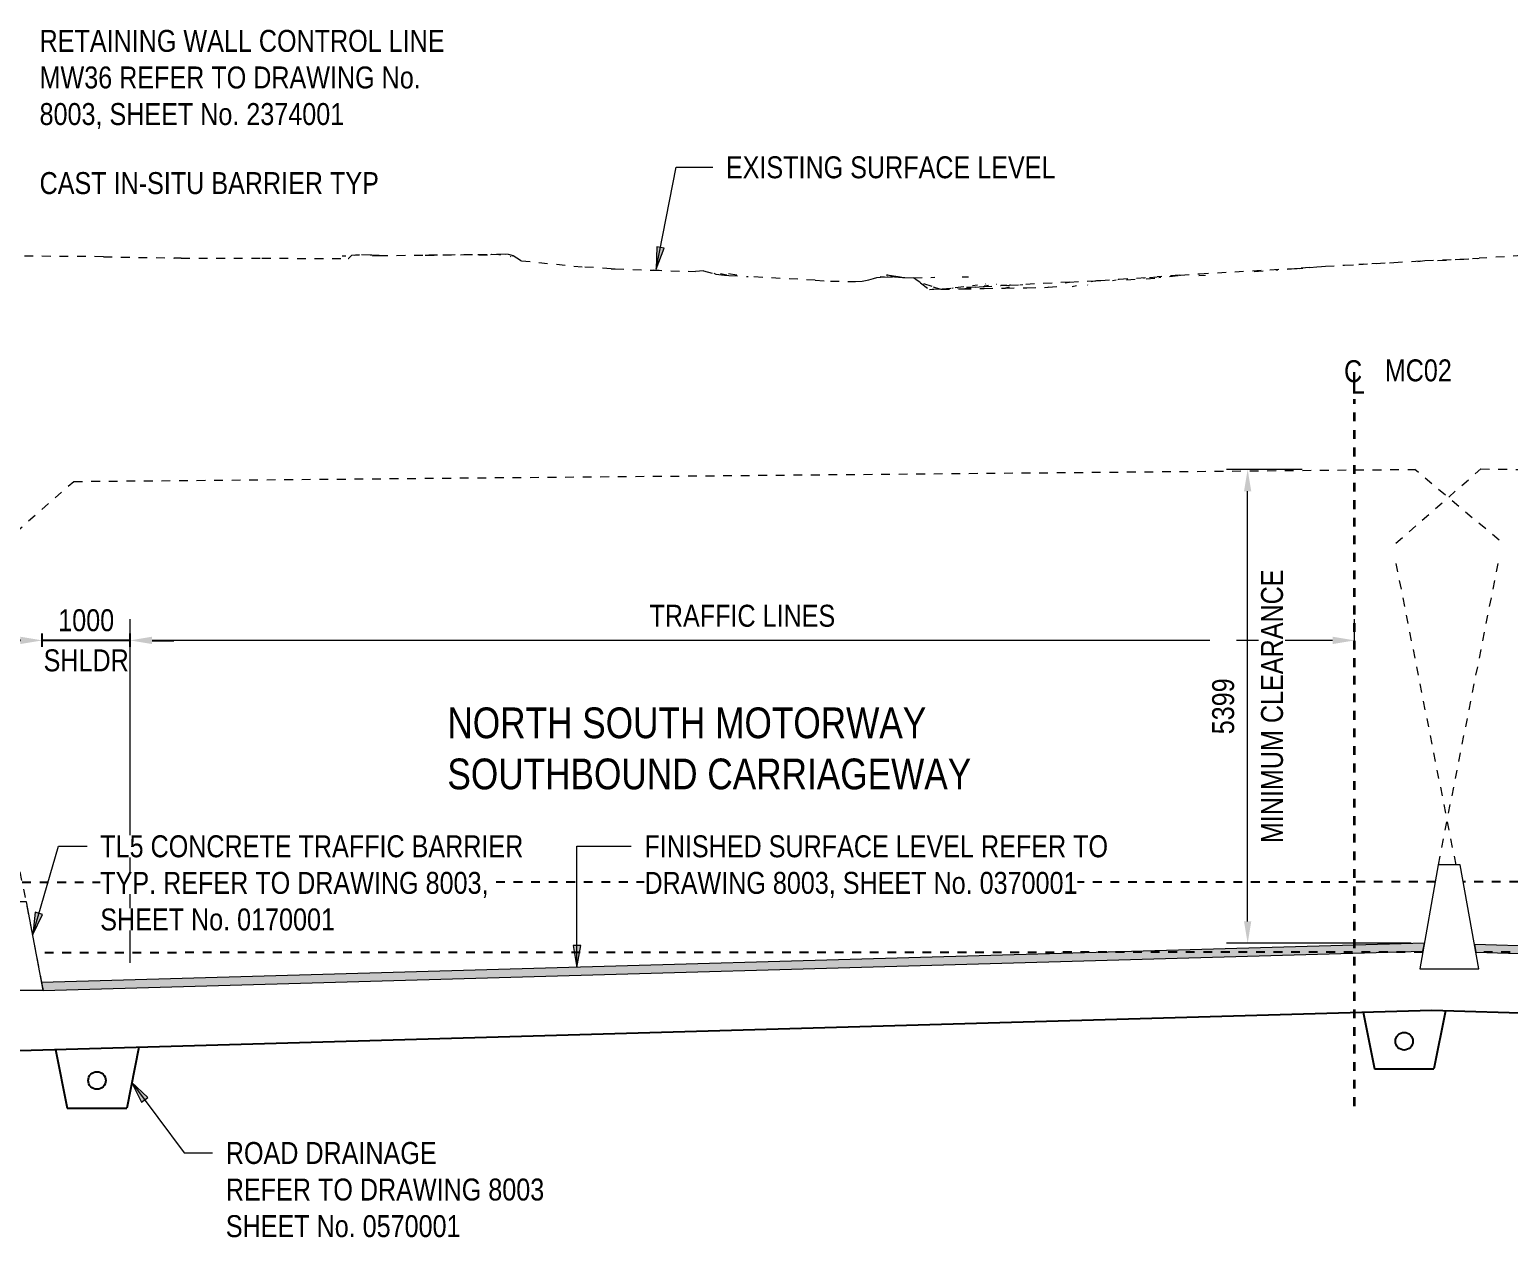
# Model space of a CAD drawing. Header units: metres. Extents: x 0.7 to 57.3, y 3.4 to 27.5.
# Drawn here: x 15.42 to 32.27, y 10.83 to 24.59 of the extents above; entities that cross this region are included whole.
import ezdxf

# ---------------------------------------------------------------- set-up
doc = ezdxf.new("R2010")
doc.units = ezdxf.units.M
for name, pattern in [('Dash - Tight', [0.0045, 0.003, -0.0015]), ('Dash dot', [0.015875, 0.00635, -0.004763, 0, -0.004763]), ('JacobsCenter', [0.015, 0.009, -0.0015, 0.003, -0.0015]), ('JacobsDash', [0.0045, 0.003, -0.0015])]:
    doc.linetypes.add(name, pattern=pattern)
doc.layers.get('Defpoints').update_dxf_attribs({"color": 41})
for name, color, linetype, lineweight in [('A-ANNO-DIMS', 7, 'Continuous', 9), ('A-ANNO-NOTE', 7, 'Continuous', 9), ('A-DETL', 7, 'Continuous', 13), ('A-DETL-GENF', 7, 'Continuous', 9), ('C-TOPO', 7, 'Continuous', 9), ('G-ANNO-TEXT', 7, 'Continuous', 9)]:
    doc.layers.add(name, color=color, linetype=linetype, lineweight=lineweight)
doc.styles.add('Arial Narrow_2', font='ARIALN.TTF', dxfattribs={"height": 0.25})
doc.styles.add('Arial Narrow_3', font='ARIALN.TTF', dxfattribs={"height": 0.35})
doc.dimstyles.new('Dimension_Standard_O__mm_', dxfattribs={"dimscale": 0.3048, "dimtxt": 0.255858, "dimasz": 0.82021, "dimexe": 0.787402, "dimexo": 0.492126, "dimgap": 0.492126, "dimtad": 1, "dimdec": 0, "dimlfac": 1000, "dimzin": 0, "dimdsep": 46, "dimtxsty": 'Arial Narrow_2', "dimsah": 1, "dimcen": 0.09, "dimaunit": 1, "dimadec": 4, "dimazin": 0, "dimtfac": 1, "dimtdec": 4, "dimtix": 1, "dimtmove": 0, "dimatfit": 3, "dimfxl": 1, "dimtvp": 1, "dimtfill": 1, "dimtolj": 1, "dimtzin": 0, "dimlwd": 18, "dimlwe": 18, "dimarcsym": 2})
doc.dimstyles.new('Dimension_Standard_O_REO', dxfattribs={"dimscale": 0.3048, "dimtxt": 0.255858, "dimasz": 0.82021, "dimexe": 0.984252, "dimexo": 0.0625, "dimgap": 0.328084, "dimtad": 1, "dimdec": 0, "dimlfac": 1000, "dimzin": 0, "dimdsep": 46, "dimtxsty": 'Arial Narrow_2', "dimsah": 1, "dimcen": 0.09, "dimaunit": 1, "dimadec": 4, "dimazin": 0, "dimtfac": 1, "dimtdec": 4, "dimtix": 1, "dimtmove": 0, "dimatfit": 3, "dimfxl": 0.984252, "dimfxlon": 1, "dimtvp": 1, "dimtfill": 1, "dimtolj": 1, "dimtzin": 0, "dimlwd": 25, "dimlwe": 25, "dimarcsym": 2})

# ---------------------------------------------------------------- blocks, each defined once
blk = doc.blocks.new('T2DPAA-T2D-PWA-HY-M3D-100001_GroundWaterSurface_rvt-1-DRG-2873025 - SECTION 3')
at = {"layer": 'C-TOPO', "color": 36, "linetype": 'Dash dot', "lineweight": 25, "true_color": 0x804000}
for p, q in [((-526.943, 14.877), (-544.946, 14.87)), ((-501.598, 14.888), (-526.623, 14.877))]:
    blk.add_line(p, q, dxfattribs=at)
at = {"layer": 'C-TOPO', "color": 53, "linetype": 'Dash dot', "lineweight": 25, "true_color": 0xc8c33c}
for p, q in [((-527.085, 14.077), (-542.884, 14.071)), ((-511.09, 14.084), (-526.48, 14.077))]:
    blk.add_line(p, q, dxfattribs=at)
blk = doc.blocks.new('T2DPAA-T2D-PWA-SU-M3D-000101_dwg-40820706-DRG-2873025 - SECTION 3')
at = {"color": 9, "linetype": 'Dash - Tight', "lineweight": 18, "true_color": 0xc0c0c0}
for p, q in [((-542.117, 22), (-544.513, 22.015)), ((-542.117, 22), (-541.309, 21.985)), ((-541.231, 21.984), (-541.309, 21.985)), ((-541.231, 21.984), (-540.311, 21.982)), ((-540.311, 21.982), (-539.327, 21.98)), ((-539.396, 22.008), (-539.354, 22.01)), ((-539.327, 21.98), (-539.326, 21.981)), ((-539.326, 21.981), (-539.292, 22.012)), ((-539.292, 22.012), (-539.289, 22.015)), ((-539.199, 22.022), (-539.289, 22.015)), ((-539.257, 22.019), (-539.199, 22.022)), ((-539.078, 22.016), (-539.199, 22.022)), ((-539.076, 22.016), (-539.078, 22.016)), ((-539.059, 22.016), (-539.076, 22.016)), ((-538.976, 22.013), (-539.059, 22.016)), ((-539.052, 22.01), (-538.976, 22.013)), ((-538.976, 22.013), (-538.45, 22.018)), ((-538.45, 22.018), (-537.692, 22.027)), ((-537.911, 22.02), (-538.45, 22.018)), ((-537.841, 22.02), (-537.66, 22.024)), ((-537.829, 22.021), (-537.771, 22.023)), ((-537.702, 22.026), (-537.692, 22.027)), ((-537.692, 22.027), (-537.589, 22.025)), ((-537.633, 22.032), (-537.504, 22.03)), ((-537.612, 22.025), (-537.589, 22.025)), ((-537.504, 22.03), (-537.589, 22.025)), ((-537.504, 22.03), (-537.489, 22.026)), ((-537.489, 22.026), (-537.449, 22.015)), ((-537.479, 22.003), (-537.47, 22.007)), ((-537.459, 22.011), (-537.449, 22.015)), ((-537.449, 22.015), (-537.354, 21.954)), ((-537.365, 21.957), (-537.354, 21.954)), ((-537.354, 21.954), (-536.662, 21.884)), ((-527.975, 21.903), (-527.814, 21.912)), ((-527.814, 21.912), (-527.061, 21.956)), ((-527.804, 21.912), (-527.814, 21.912)), ((-527.366, 21.932), (-527.799, 21.912)), ((-527.142, 21.945), (-527.061, 21.956)), ((-527.061, 21.956), (-526.442, 21.982)), ((-526.916, 21.955), (-526.442, 21.982)), ((-525.356, 22.048), (-526.442, 21.982)), ((-536.332, 21.862), (-536.662, 21.884)), ((-536.331, 21.862), (-536.332, 21.862)), ((-536.331, 21.862), (-536.286, 21.861)), ((-536.286, 21.861), (-535.853, 21.845)), ((-535.853, 21.845), (-535.371, 21.831)), ((-535.785, 21.844), (-535.853, 21.845)), ((-535.279, 21.84), (-535.371, 21.831)), ((-535.277, 21.841), (-535.279, 21.84)), ((-535.279, 21.84), (-535.139, 21.8)), ((-535.162, 21.811), (-535.139, 21.8)), ((-535.139, 21.8), (-535.036, 21.79)), ((-535.087, 21.81), (-535.015, 21.792)), ((-535.036, 21.79), (-534.991, 21.786)), ((-534.995, 21.81), (-534.902, 21.794)), ((-534.991, 21.786), (-534.772, 21.773)), ((-534.006, 21.732), (-534.772, 21.773)), ((-533.435, 21.729), (-533.397, 21.737)), ((-533.397, 21.737), (-533.37, 21.745)), ((-533.37, 21.745), (-533.343, 21.753)), ((-533.343, 21.753), (-533.307, 21.764)), ((-533.307, 21.764), (-533.218, 21.77)), ((-533.267, 21.775), (-533.218, 21.77)), ((-533.218, 21.77), (-533.132, 21.767)), ((-533.2, 21.795), (-533.181, 21.79)), ((-533.188, 21.795), (-533.175, 21.793)), ((-533.187, 21.771), (-533.176, 21.77)), ((-533.174, 21.788), (-533.118, 21.773)), ((-533.16, 21.791), (-533.064, 21.775)), ((-533.104, 21.769), (-533.132, 21.767)), ((-533.117, 21.773), (-533.104, 21.769)), ((-533.104, 21.769), (-533.012, 21.764)), ((-533.062, 21.775), (-532.999, 21.764)), ((-533.012, 21.764), (-532.987, 21.762)), ((-532.999, 21.764), (-532.988, 21.763)), ((-532.987, 21.762), (-532.889, 21.76)), ((-532.889, 21.76), (-532.643, 21.765)), ((-532.875, 21.751), (-532.889, 21.76)), ((-532.856, 21.737), (-532.875, 21.751)), ((-532.817, 21.709), (-532.856, 21.737)), ((-532.334, 21.771), (-532.26, 21.772)), ((-530.753, 21.73), (-530.556, 21.744)), ((-530.62, 21.728), (-530.578, 21.738)), ((-530.56, 21.742), (-530.546, 21.745)), ((-530.556, 21.744), (-530.545, 21.745)), ((-530.545, 21.745), (-530.11, 21.77)), ((-530.462, 21.736), (-530.261, 21.755)), ((-530.238, 21.746), (-530.095, 21.762)), ((-530.197, 21.762), (-530.11, 21.77)), ((-529.858, 21.788), (-530.11, 21.77)), ((-530.093, 21.762), (-530.07, 21.765)), ((-529.971, 21.775), (-529.858, 21.788)), ((-529.858, 21.788), (-529.847, 21.788)), ((-529.847, 21.788), (-529.625, 21.806)), ((-529.635, 21.784), (-529.559, 21.789)), ((-529.625, 21.806), (-528.478, 21.87)), ((-529.005, 21.831), (-528.817, 21.845)), ((-528.758, 21.849), (-528.735, 21.851)), ((-528.629, 21.859), (-528.478, 21.87)), ((-528.615, 21.86), (-528.475, 21.87)), ((-528.546, 21.864), (-528.459, 21.871)), ((-528.491, 21.867), (-528.451, 21.871)), ((-528.371, 21.878), (-528.478, 21.87)), ((-528.371, 21.878), (-528.292, 21.884)), ((-528.292, 21.884), (-528.237, 21.888)), ((-528.237, 21.888), (-528.194, 21.891)), ((-528.194, 21.891), (-527.975, 21.903)), ((-534.006, 21.732), (-533.834, 21.723)), ((-533.834, 21.723), (-533.547, 21.717)), ((-533.547, 21.717), (-533.472, 21.722)), ((-533.472, 21.722), (-533.435, 21.729)), ((-532.817, 21.709), (-532.807, 21.702)), ((-532.807, 21.702), (-532.705, 21.627)), ((-532.775, 21.695), (-532.666, 21.659)), ((-532.705, 21.627), (-532.562, 21.635)), ((-532.576, 21.629), (-532.705, 21.627)), ((-532.663, 21.658), (-532.59, 21.634)), ((-532.576, 21.629), (-532.394, 21.643)), ((-532.576, 21.629), (-532.562, 21.635)), ((-532.576, 21.629), (-532.33, 21.633)), ((-532.562, 21.635), (-532.394, 21.643)), ((-532.452, 21.643), (-532.435, 21.645)), ((-532.414, 21.648), (-532.158, 21.678)), ((-532.183, 21.654), (-532.394, 21.643)), ((-532.33, 21.633), (-532.183, 21.654)), ((-532.33, 21.633), (-532.084, 21.638)), ((-532.183, 21.654), (-532.094, 21.659)), ((-532.094, 21.659), (-531.892, 21.67)), ((-532.084, 21.638), (-532.087, 21.644)), ((-532.084, 21.638), (-531.839, 21.642)), ((-532.081, 21.667), (-532.073, 21.668)), ((-532.072, 21.669), (-532.032, 21.674)), ((-532.067, 21.688), (-532.065, 21.689)), ((-531.946, 21.686), (-531.942, 21.687)), ((-531.825, 21.673), (-531.892, 21.67)), ((-531.797, 21.652), (-531.839, 21.642)), ((-531.839, 21.642), (-531.595, 21.646)), ((-531.825, 21.673), (-531.792, 21.675)), ((-531.792, 21.675), (-531.676, 21.68)), ((-531.783, 21.675), (-531.792, 21.675)), ((-531.676, 21.68), (-531.642, 21.682)), ((-531.109, 21.71), (-531.642, 21.682)), ((-531.595, 21.646), (-531.352, 21.651)), ((-531.352, 21.651), (-531.237, 21.663)), ((-531.352, 21.651), (-531.344, 21.658)), ((-531.161, 21.703), (-531.109, 21.71)), ((-531.109, 21.71), (-530.803, 21.727)), ((-531.079, 21.662), (-531.032, 21.673)), ((-530.901, 21.676), (-530.906, 21.679)), ((-530.862, 21.717), (-530.803, 21.727)), ((-530.803, 21.727), (-530.753, 21.73))]:
    blk.add_line(p, q, dxfattribs=at)
blk = doc.blocks.new('T2DPAA-T2D-PWA-SU-M3D-000100_SurveySurface_rvt-1-DRG-2873025 - SECTION 3')
at = {"color": 9, "linetype": 'Dash - Tight', "lineweight": 18, "true_color": 0xc0c0c0}
blk.add_blockref('T2DPAA-T2D-PWA-SU-M3D-000101_dwg-40820706-DRG-2873025 - SECTION 3', (0, 0), dxfattribs=at)
blk = doc.blocks.new('Detail-Civil Barrier - TL4 920H-8084436-DRG-2873025 - SECTION 3')
at = {"layer": 'A-DETL-GENF'}
for p, q in [((-543.244, 14.65), (-543.434, 13.645)), ((-542.994, 14.65), (-543.244, 14.65)), ((-542.804, 13.645), (-542.994, 14.65)), ((-543.434, 13.645), (-542.804, 13.645))]:
    blk.add_line(p, q, dxfattribs=at)
blk = doc.blocks.new('Detail-Civil Barrier - TL5 1100H-8175071-DRG-2873025 - SECTION 3')
at = {"layer": 'A-DETL-GENF'}
for p, q in [((-526.908, 15.073), (-527.119, 13.888)), ((-526.658, 15.073), (-526.908, 15.073)), ((-526.447, 13.888), (-526.658, 15.073)), ((-527.119, 13.888), (-526.447, 13.888))]:
    blk.add_line(p, q, dxfattribs=at)
blk = doc.blocks.new('CS_Annot_Centreline Symbol1 - CS_Annot_Centreline Symbol-5070896-DRG-2873025 - SECTION 3')
at = {"layer": 'A-ANNO-NOTE', "char_height": 0.25, "attachment_point": 1, "style": 'Arial Narrow_2'}
for s, insert, width in [('C  ', (-508.708, 24.688), 0.44093), ('L', (-508.63, 24.555), 0.1924)]:
    blk.add_mtext(s, dxfattribs=dict(at, insert=insert, width=width))
blk = doc.blocks.new('DIMBLOCK1-DRG-2873025 - SECTION 3')
at = {"layer": 'A-ANNO-DIMS', "color": 0, "lineweight": 25, "transparency": 16777216}
for p, q in [((15.566, 17.348), (15.566, 17.929)), ((16.566, 17.348), (16.566, 17.929)), ((15.316, 17.629), (15.066, 17.629)), ((16.566, 17.629), (15.566, 17.629)), ((16.816, 17.629), (17.066, 17.629))]:
    blk.add_line(p, q, dxfattribs=at)
at = {"layer": 'A-ANNO-DIMS', "color": 0, "transparency": 16777216}
for points in [[(15.316, 17.671), (15.316, 17.587), (15.566, 17.629)], [(16.816, 17.671), (16.816, 17.587), (16.566, 17.629)]]:
    blk.add_solid(points, dxfattribs=at)
at = {"layer": 'A-ANNO-DIMS', "color": 0, "lineweight": 25, "transparency": 16777216, "char_height": 0.25, "width": 1.16476, "attachment_point": 5, "style": 'Arial Narrow_2', "bg_fill": 3, "box_fill_scale": 1.1, "bg_fill_color": 256, "bg_fill_true_color": 13158600, "bg_fill_transparency": 0}
for s, insert in [('\\A1;1000', (16.066, 17.857)), ('\\A1;SHLDR', (16.066, 17.4))]:
    blk.add_mtext(s, dxfattribs=dict(at, insert=insert))
at = {"layer": 'Defpoints', "color": 0, "transparency": 16777216}
for p in [(15.566, 17.629), (15.566, 17.329), (16.566, 17.329)]:
    blk.add_point(p, dxfattribs=at)
blk = doc.blocks.new('DIMBLOCK2-DRG-2873025 - SECTION 3')
at = {"layer": 'A-ANNO-DIMS', "color": 0, "lineweight": 18, "transparency": 16777216}
for p, q in [((16.566, 13.957), (16.566, 17.869)), ((30.517, 17.602), (30.517, 17.869)), ((30.267, 17.629), (16.816, 17.629))]:
    blk.add_line(p, q, dxfattribs=at)
at = {"layer": 'A-ANNO-DIMS', "color": 0, "transparency": 16777216}
for points in [[(16.816, 17.671), (16.816, 17.587), (16.566, 17.629)], [(30.267, 17.671), (30.267, 17.587), (30.517, 17.629)]]:
    blk.add_solid(points, dxfattribs=at)
at = {"layer": 'Defpoints', "color": 0, "transparency": 16777216}
for p in [(16.566, 17.629), (30.517, 17.452), (16.566, 13.807)]:
    blk.add_point(p, dxfattribs=at)
at = {"layer": 'A-ANNO-DIMS', "color": 0, "lineweight": 18, "transparency": 16777216, "insert": (23.542, 17.908), "char_height": 0.25, "width": 2.54396, "attachment_point": 5, "style": 'Arial Narrow_2', "bg_fill": 3, "box_fill_scale": 1.1, "bg_fill_color": 256, "bg_fill_true_color": 13158600, "bg_fill_transparency": 0}
blk.add_mtext('\\A1;TRAFFIC LINES', dxfattribs=at)
blk = doc.blocks.new('DIMBLOCK5-DRG-2873025 - SECTION 3')
at = {"layer": 'A-ANNO-DIMS', "color": 0, "lineweight": 18, "transparency": 16777216}
for p, q in [((29.921, 19.577), (29.059, 19.577)), ((29.299, 14.428), (29.299, 19.327)), ((31.162, 14.178), (29.059, 14.178))]:
    blk.add_line(p, q, dxfattribs=at)
at = {"layer": 'A-ANNO-DIMS', "color": 0, "transparency": 16777216}
for points in [[(29.257, 19.327), (29.34, 19.327), (29.299, 19.577)], [(29.257, 14.428), (29.34, 14.428), (29.299, 14.178)]]:
    blk.add_solid(points, dxfattribs=at)
at = {"layer": 'Defpoints', "color": 0, "transparency": 16777216}
for p in [(29.299, 19.577), (30.071, 19.577), (31.312, 14.178)]:
    blk.add_point(p, dxfattribs=at)
at = {"layer": 'A-ANNO-DIMS', "color": 0, "lineweight": 18, "transparency": 16777216, "char_height": 0.25, "width": 3.75258, "attachment_point": 5, "rotation": 90, "style": 'Arial Narrow_2', "bg_fill": 3, "box_fill_scale": 1.1, "bg_fill_color": 256, "bg_fill_true_color": 13158600, "bg_fill_transparency": 0}
for s, insert in [('\\A1;5399', (29.021, 16.878)), ('\\A1;MINIMUM CLEARANCE', (29.578, 16.878))]:
    blk.add_mtext(s, dxfattribs=dict(at, insert=insert))

msp = doc.modelspace()

# ---------------------------------------------------------------- hatches: boundary and pattern name
at = {"layer": 'A-DETL-GENF', "true_color": 0xffffff}
h = msp.add_hatch(color=7, dxfattribs=at)
h.paths.add_polyline_path([(47.1968, 13.6166), (47.2137, 13.7061), (31.8831, 14.1662), (31.8992, 14.0757), (44.2136, 13.7061)])
h.paths.add_polyline_path([(15.5761, 13.6404), (31.2958, 14.0878), (31.312, 14.1783), (15.5586, 13.7299), (15.5752, 13.6449)])
at = {"layer": 'G-ANNO-TEXT'}
for points in [[(22.5609, 21.8597), (22.6526, 22.0965), (22.5661, 22.1135)], [(15.457, 14.2799), (15.5698, 14.5073), (15.4852, 14.5322)], [(21.657, 13.904), (21.7011, 14.154), (21.6129, 14.154)], [(16.5831, 12.5969), (16.6967, 12.3699), (16.7675, 12.4225)]]:
    msp.add_hatch(color=256, dxfattribs=at).paths.add_polyline_path(points)

# ---------------------------------------------------------------- linework, layer by layer
at = {"layer": 'A-DETL', "linetype": 'JacobsCenter', "lineweight": 35}
msp.add_line((30.5166, 12.3247), (30.5166, 20.3766), dxfattribs=at)
at = {"layer": 'A-DETL', "linetype": 'JacobsDash', "lineweight": 9}
for p, q in [((15.9235, 19.4394), (31.2018, 19.5771)), ((31.9548, 19.5818), (46.8626, 19.4103)), ((14.6587, 18.3297), (15.9235, 19.4394)), ((14.6587, 18.3297), (15.5752, 13.6449))]:
    msp.add_line(p, q, dxfattribs=at)
at = {"layer": 'A-DETL', "linetype": 'JacobsDash', "lineweight": 18}
for p, q in [((30.9874, 18.7351), (31.9548, 19.5818)), ((32.1645, 18.77), (31.2018, 19.5771)), ((31.4714, 15.0733), (32.1645, 18.5628)), ((31.6735, 15.0733), (30.9874, 18.5279))]:
    msp.add_line(p, q, dxfattribs=at)
at = {"layer": 'A-DETL', "lineweight": 18}
for p, q in [((31.312, 14.1783), (15.5586, 13.7299)), ((31.2958, 14.0878), (31.312, 14.1783)), ((47.2137, 13.7061), (31.8831, 14.1662)), ((31.8831, 14.1662), (31.8992, 14.0757)), ((15.5761, 13.6404), (31.2958, 14.0878)), ((31.8992, 14.0757), (47.1968, 13.6166)), ((15.5586, 13.7299), (15.5761, 13.6404))]:
    msp.add_line(p, q, dxfattribs=at)
at = {"layer": 'A-DETL', "lineweight": 25}
for p, q in [((13.4334, 12.9041), (31.3984, 13.4154)), ((30.6141, 13.3931), (30.7425, 12.7469)), ((31.3984, 13.4154), (49.3156, 12.8777)), ((31.5538, 13.4108), (31.4219, 12.7469)), ((16.6669, 12.9962), (16.5286, 12.2999)), ((15.7163, 12.9691), (15.8492, 12.2999)), ((30.7425, 12.7469), (31.4219, 12.7469)), ((15.8492, 12.2999), (16.5286, 12.2999))]:
    msp.add_line(p, q, dxfattribs=at)
for centre in [(31.0817, 13.0626), (16.1884, 12.6157)]:
    msp.add_circle(centre, 0.1, dxfattribs=at)
at = {"layer": 'G-ANNO-TEXT'}
for p, q in [((22.5609, 21.8597), (22.7896, 23.0183)), ((22.7896, 23.0183), (23.2041, 23.0183)), ((22.5661, 22.1135), (22.5609, 21.8597)), ((22.5609, 21.8597), (22.6526, 22.0965)), ((22.6526, 22.0965), (22.5661, 22.1135)), ((15.457, 14.2799), (15.7519, 15.2834)), ((15.7519, 15.2834), (16.0763, 15.2834)), ((21.657, 15.2834), (22.2763, 15.2834)), ((21.657, 13.904), (21.657, 15.2834)), ((15.4852, 14.5322), (15.457, 14.2799)), ((15.457, 14.2799), (15.5698, 14.5073)), ((15.5698, 14.5073), (15.4852, 14.5322)), ((21.7011, 14.154), (21.6129, 14.154)), ((21.6129, 14.154), (21.657, 13.904)), ((21.657, 13.904), (21.7011, 14.154)), ((16.5831, 12.5969), (16.6967, 12.3699)), ((16.7675, 12.4225), (16.5831, 12.5969)), ((16.5831, 12.5969), (17.1822, 11.7898)), ((16.6967, 12.3699), (16.7675, 12.4225)), ((17.1822, 11.7898), (17.5067, 11.7898))]:
    msp.add_line(p, q, dxfattribs=at)

# ---------------------------------------------------------------- block references
at = {"lineweight": 5}
for name in ['T2DPAA-T2D-PWA-SU-M3D-000100_SurveySurface_rvt-1-DRG-2873025 - SECTION 3', 'T2DPAA-T2D-PWA-HY-M3D-100001_GroundWaterSurface_rvt-1-DRG-2873025 - SECTION 3']:
    msp.add_blockref(name, (558.3791, 0), dxfattribs=at)
at = {"layer": 'A-ANNO-NOTE'}
msp.add_blockref('CS_Annot_Centreline Symbol1 - CS_Annot_Centreline Symbol-5070896-DRG-2873025 - SECTION 3', (539.1052, -3.8673), dxfattribs=at)
at = {"layer": 'A-DETL-GENF'}
for name in ['Detail-Civil Barrier - TL5 1100H-8175071-DRG-2873025 - SECTION 3', 'Detail-Civil Barrier - TL4 920H-8084436-DRG-2873025 - SECTION 3']:
    msp.add_blockref(name, (558.3791, 0), dxfattribs=at)

# ---------------------------------------------------------------- texts
at = {"layer": 'A-ANNO-NOTE', "insert": (30.8612, 20.8299), "char_height": 0.25, "attachment_point": 1, "style": 'Arial Narrow_2', "bg_fill": 3, "box_fill_scale": 1, "bg_fill_color": 256, "bg_fill_true_color": 13158600, "bg_fill_transparency": 0}
msp.add_mtext('MC02', dxfattribs=at)
at = {"layer": 'G-ANNO-TEXT', "attachment_point": 1, "bg_fill": 3, "box_fill_scale": 1, "bg_fill_color": 256, "bg_fill_true_color": 13158600, "bg_fill_transparency": 0}
for s, insert, char_height, style in [('RETAINING WALL CONTROL LINE', (15.5349, 24.5834), 0.25, 'Arial Narrow_2'), ('MW36 REFER TO DRAWING No. ', (15.5349, 24.1666), 0.25, 'Arial Narrow_2'), ('8003, SHEET No. 2374001', (15.5349, 23.7499), 0.25, 'Arial Narrow_2'), ('NORTH SOUTH MOTORWAY', (20.1811, 16.8647), 0.35, 'Arial Narrow_3'), ('SOUTHBOUND CARRIAGEWAY', (20.1811, 16.2826), 0.35, 'Arial Narrow_3'), ('FINISHED SURFACE LEVEL REFER TO ', (22.4263, 15.4084), 0.25, 'Arial Narrow_2'), ('ROAD DRAINAGE', (17.6567, 11.9148), 0.25, 'Arial Narrow_2'), ('REFER TO DRAWING 8003', (17.6567, 11.4981), 0.25, 'Arial Narrow_2'), ('SHEET No. 0570001', (17.6567, 11.0814), 0.25, 'Arial Narrow_2')]:
    msp.add_mtext(s, dxfattribs=dict(at, insert=insert, char_height=char_height, style=style))
at = {"layer": 'G-ANNO-TEXT', "char_height": 0.25, "attachment_point": 1, "style": 'Arial Narrow_2', "bg_fill": 3, "box_fill_scale": 1, "bg_fill_color": 256, "bg_fill_transparency": 0}
for s, insert in [('EXISTING SURFACE LEVEL', (23.3541, 23.1433)), ('CAST IN-SITU BARRIER TYP', (15.5349, 22.9634))]:
    msp.add_mtext(s, dxfattribs=dict(at, insert=insert))

# ---------------------------------------------------------------- next in the draw order: texts
at = {"layer": 'G-ANNO-TEXT', "insert": (22.4263, 14.9917), "char_height": 0.25, "attachment_point": 1, "style": 'Arial Narrow_2', "bg_fill": 3, "box_fill_scale": 1, "bg_fill_color": 256, "bg_fill_true_color": 13158600, "bg_fill_transparency": 0}
msp.add_mtext('DRAWING 8003, SHEET No. 0370001', dxfattribs=at)

# ---------------------------------------------------------------- next in the draw order: dimensions: what is measured, and where the dimension line sits
at = {"layer": 'A-ANNO-DIMS', "lineweight": 25}
dim = msp.add_linear_dim(base=(15.5664, 17.629), p1=(16.5664, 17.329), p2=(15.5664, 17.329), text='<>\\XSHLDR', dimstyle='Dimension_Standard_O_REO', override={"dimpost": '<>', "dimfxl": 1}, dxfattribs=at)
dim.commit()
dim.dimension.update_dxf_attribs({"geometry": 'DIMBLOCK1-DRG-2873025 - SECTION 3', "text_midpoint": (16.0664, 17.629)})

# ---------------------------------------------------------------- next in the draw order: dimensions: what is measured, and where the dimension line sits
at = {"layer": 'A-ANNO-DIMS', "lineweight": 18}
dim = msp.add_linear_dim(base=(16.5664, 17.629), p1=(30.5166, 17.4522), p2=(16.5664, 13.8073), text='TRAFFIC LINES', dimstyle='Dimension_Standard_O__mm_', override={"dimpost": '<>', "dimfxl": 14.418533}, dxfattribs=at)
dim.commit()
dim.dimension.update_dxf_attribs({"geometry": 'DIMBLOCK2-DRG-2873025 - SECTION 3', "text_midpoint": (23.5415, 17.9083)})

# ---------------------------------------------------------------- next in the draw order: texts
at = {"layer": 'G-ANNO-TEXT', "char_height": 0.25, "attachment_point": 1, "style": 'Arial Narrow_2', "bg_fill": 3, "box_fill_scale": 1, "bg_fill_color": 256, "bg_fill_true_color": 13158600, "bg_fill_transparency": 0}
for s, insert in [('TL5 CONCRETE TRAFFIC BARRIER ', (16.2263, 15.4084)), ('TYP. REFER TO DRAWING 8003, ', (16.2263, 14.9917)), ('SHEET No. 0170001', (16.2263, 14.575))]:
    msp.add_mtext(s, dxfattribs=dict(at, insert=insert))

# ---------------------------------------------------------------- next in the draw order: dimensions: what is measured, and where the dimension line sits
at = {"layer": 'A-ANNO-DIMS', "lineweight": 18}
dim = msp.add_linear_dim(base=(29.2988, 19.5771), p1=(31.312, 14.1783), p2=(30.0714, 19.5771), angle=90, text='<>\\XMINIMUM CLEARANCE', dimstyle='Dimension_Standard_O__mm_', override={"dimpost": '<>', "dimfxl": 5.539469}, dxfattribs=at)
dim.commit()
dim.dimension.update_dxf_attribs({"geometry": 'DIMBLOCK5-DRG-2873025 - SECTION 3', "text_midpoint": (29.2988, 16.8777)})

doc.saveas('drawing.dxf')
